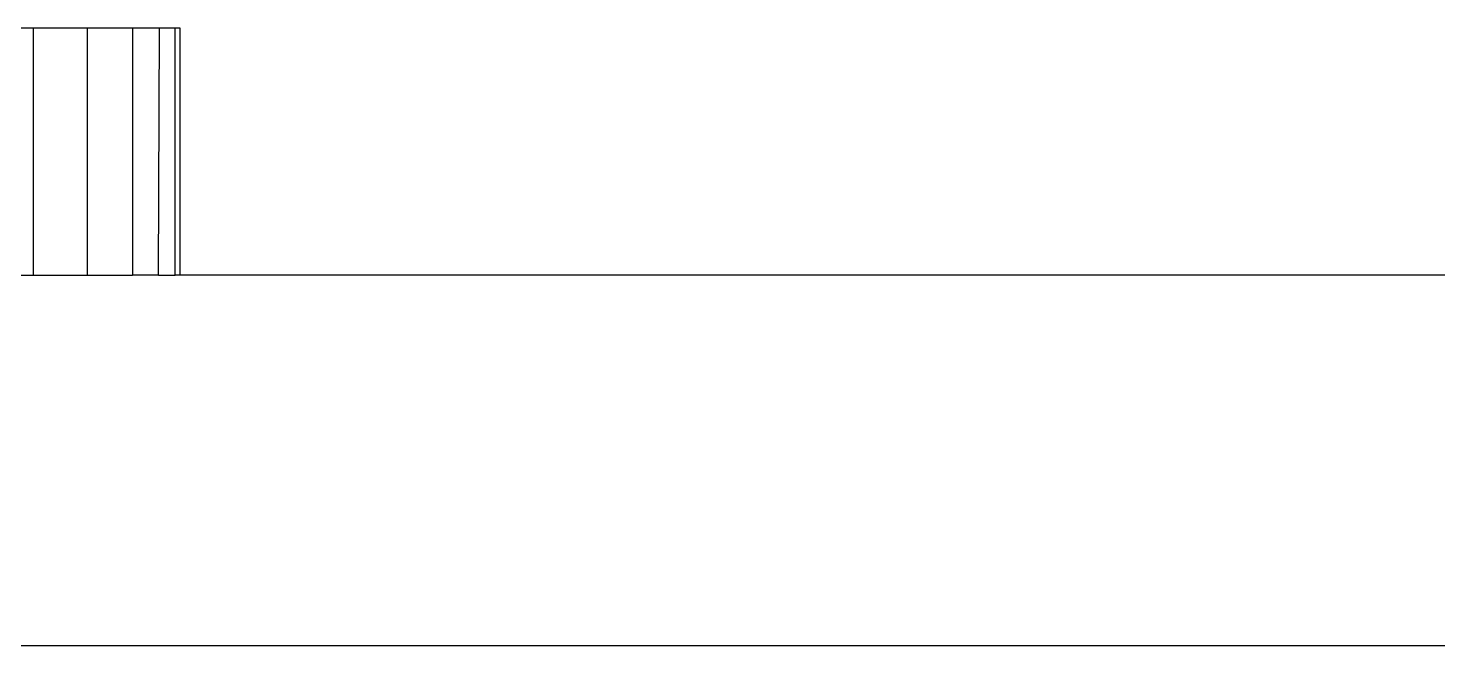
# Model space of a CAD drawing. Header units: millimetres. Extents: x 153 to 4750, y 92 to 3343.
# Drawn here: x 2149.65 to 2161.06, y 1073.62 to 1078.62 of the extents above; entities that cross this region are included whole.
import ezdxf

# ---------------------------------------------------------------- set-up
doc = ezdxf.new("R2010")
doc.units = ezdxf.units.MM

msp = doc.modelspace()

# ---------------------------------------------------------------- linework, layer by layer
for p, q in [((2149.693, 1078.616), (2149.158, 1078.616)), ((2149.693, 1076.616), (2149.693, 1078.616)), ((2150.132, 1078.616), (2149.693, 1078.616)), ((2150.132, 1076.616), (2150.132, 1078.616)), ((2150.495, 1078.616), (2150.132, 1078.616)), ((2150.495, 1078.616), (2150.495, 1076.616)), ((2150.714, 1078.616), (2150.495, 1078.616)), ((2150.706, 1076.616), (2150.714, 1078.616)), ((2150.841, 1078.616), (2150.714, 1078.616)), ((2150.881, 1078.616), (2150.841, 1078.616)), ((2150.841, 1076.616), (2150.841, 1078.616)), ((2150.881, 1076.616), (2150.881, 1078.616)), ((2149.381, 1076.616), (2149.693, 1076.616)), ((2149.693, 1076.616), (2150.132, 1076.616)), ((2150.132, 1076.616), (2150.495, 1076.616)), ((2150.706, 1076.616), (2150.495, 1076.616)), ((2150.706, 1076.616), (2150.841, 1076.616)), ((2150.881, 1076.616), (2150.841, 1076.616)), ((2154.84, 1076.616), (2150.881, 1076.616)), ((2160.424, 1076.616), (2154.84, 1076.616)), ((2165.797, 1076.616), (2160.424, 1076.616)), ((2154.84, 1073.616), (2149.381, 1073.616)), ((2160.424, 1073.616), (2154.84, 1073.616)), ((2165.797, 1073.616), (2160.424, 1073.616))]:
    msp.add_line(p, q)

doc.saveas('drawing.dxf')
